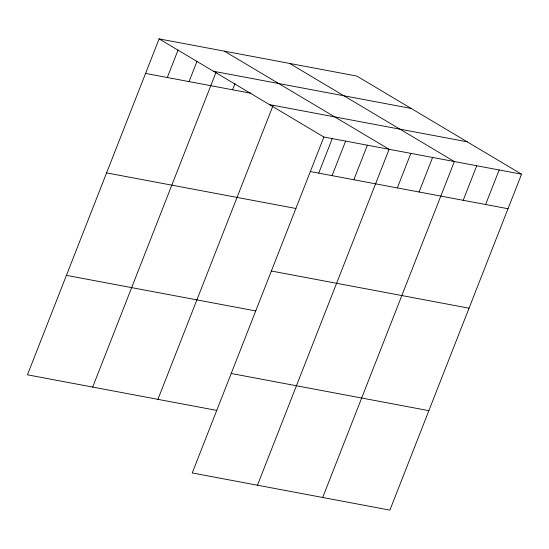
<?xml version="1.0" encoding="UTF-8"?>
<svg xmlns="http://www.w3.org/2000/svg" width="549" height="549" viewBox="0 0 549 549"><rect width="100%" height="100%" fill="white"/><g stroke="black" fill="none" stroke-linecap="round" stroke-linejoin="round"><path stroke-width="0.82" d="M521.55 174.184L323.883 137.024L192.232 472.95L389.9 510.117L521.55 174.184L356.768 76.05L159.1 38.883L27.45 374.816L216.821 410.419M167.308 77.512L178.075 50.034M189.048 81.602L197.05 61.193M92.678 387.079L216.025 72.344M232.536 89.775L234.999 83.496M157.913 399.343L272.935 105.847M318.797 172.949L332.406 138.218M332.083 175.653L345.623 141.114M353.831 179.736L367.363 145.197M257.46 485.22L389.111 149.287L224.328 51.146M397.318 187.916L410.851 153.377M419.059 192.006L432.598 157.46M322.695 497.483L454.339 161.55L289.563 63.41M463.205 200.303L476.745 165.764M485.611 204.516L499.144 169.97M213.479 71.267L411.146 108.434M145.56 73.422L250.934 93.234M269.504 104.639L467.172 141.8M310.343 171.562L508.01 208.723M106.588 172.887L295.959 208.49M271.364 271.021L469.038 308.188M66.429 275.358L255.8 310.96M231.204 373.492L428.879 410.659M159.1 38.883L323.883 137.024"/></g></svg>
